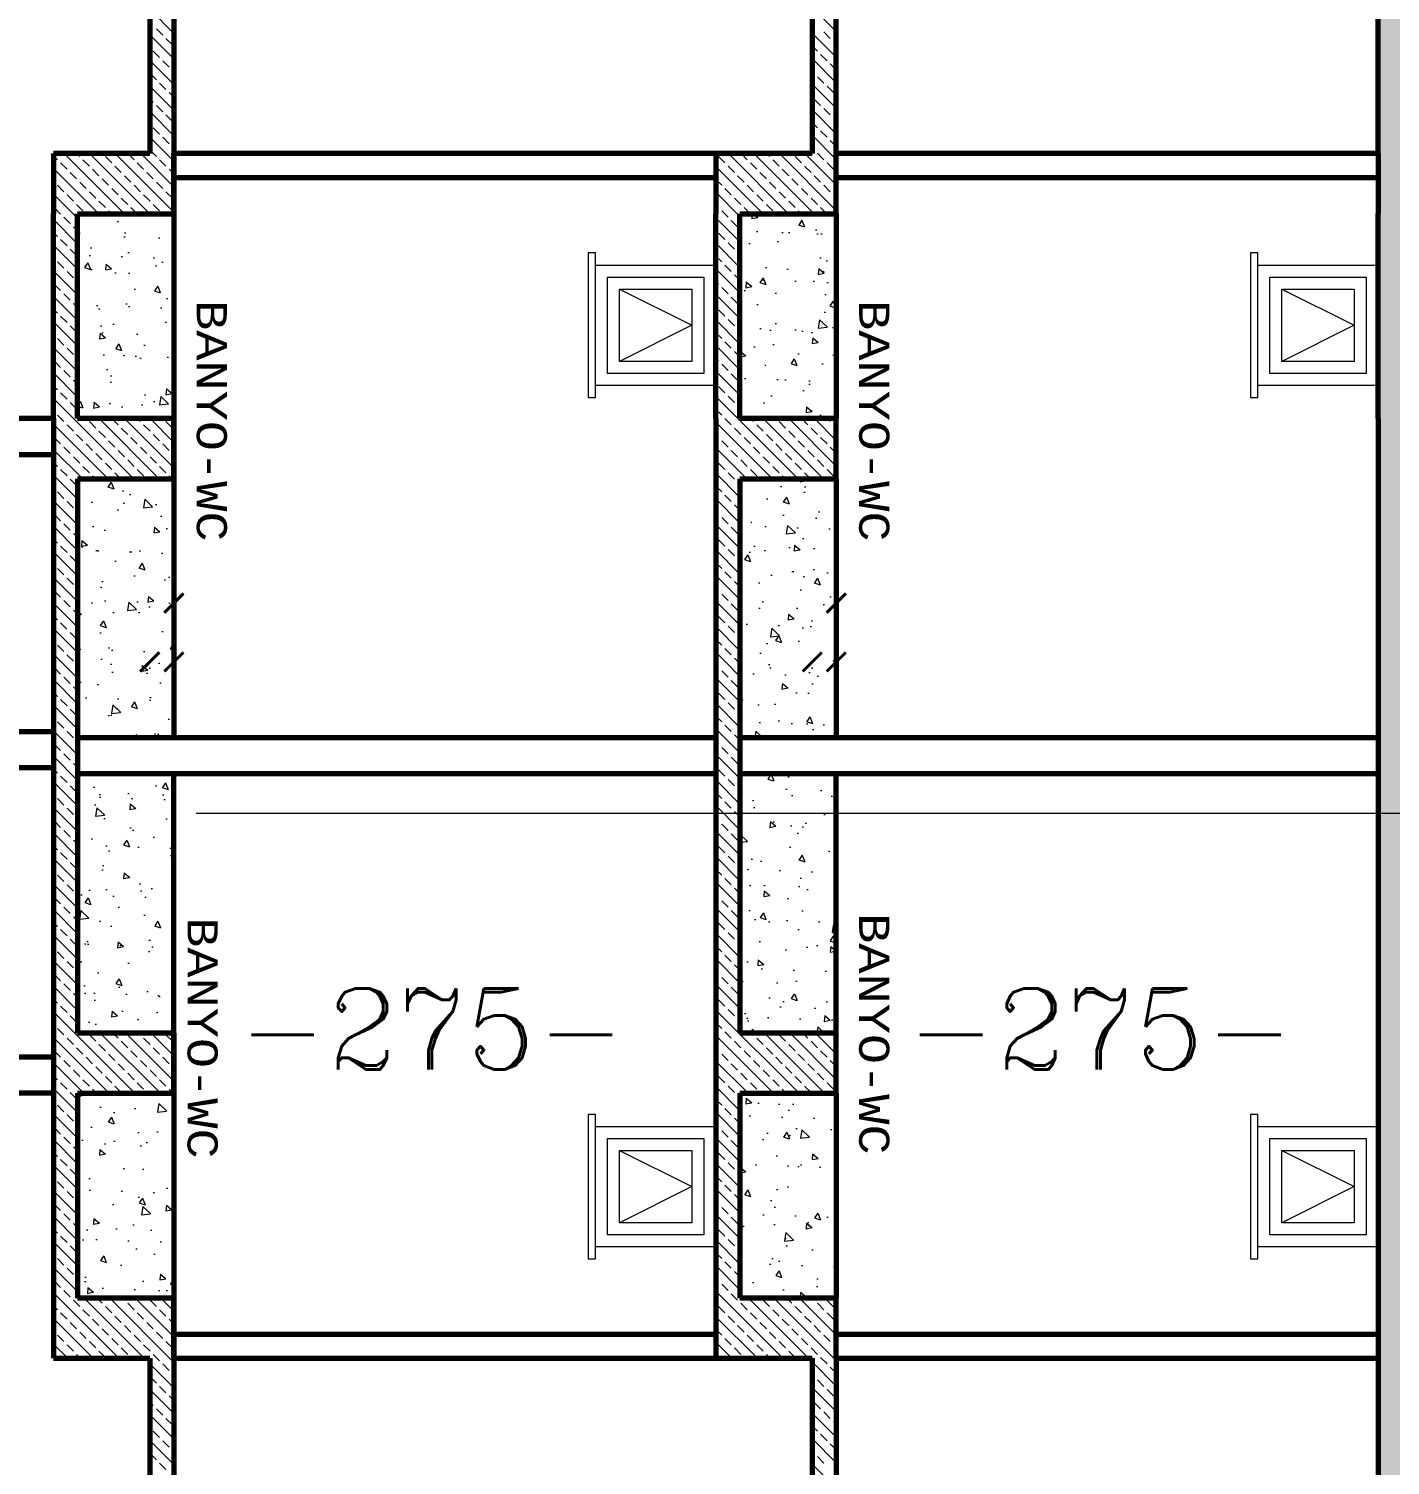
# Model space of a CAD drawing. Header units: millimetres. Extents: x 35860 to 71103, y -11298 to -8385.
# Drawn here: x 67158.2 to 67299.5, y -10493.8 to -10344.7 of the extents above; entities that cross this region are included whole.
import ezdxf
from ezdxf.enums import TextEntityAlignment as Align

# ---------------------------------------------------------------- set-up
doc = ezdxf.new("R2010")
doc.units = ezdxf.units.MM
doc.header["$MEASUREMENT"] = 0
doc.layers.get('0').update_dxf_attribs({"lineweight": 15})
for name, color, linetype, lineweight in [('02', 2, 'Continuous', 20), ('03_Yazı', 1, 'Continuous', 30), ('07', 3, 'Continuous', 70)]:
    doc.layers.add(name, color=color, linetype=linetype, lineweight=lineweight)
doc.styles.add('C', font='')
doc.styles.add('ROMANC', font='romanc', dxfattribs={"height": 0.11})
doc.styles.get('C').set_extended_font_data('Courier New Tur')
pattern_1 = [(320, (69874.113, 3157.3224), (-0.6275213, -7.1726018), [0.75, -8.25]), (265, (69874.113, 3157.3224), (7.5219213, 1.3875133), [0.6, -6.6]), (10.4514, (69874.061, 3156.725), (6.8943954, -5.7850938), [0.637402, -7.011421]), (316.1842, (69876.113, 3157.322), (-1.65519, -10.6724105), [1.125, -12.375]), (6.6356, (69875.975, 3156.433), (9.741179, -9.346627), [0.956103, -10.51713]), (261.1842, (69876.113, 3157.322), (9.741186, -9.3466195), [0.9, -9.9]), (291, (69875.613, 3156.3224), (-4.026189, -5.9690705), [0.75, -8.25]), (236, (69875.613, 3156.3224), (7.2515005, -2.4331533), [0.6, -6.6]), (341.4514, (69875.2776, 3155.825), (3.225305, -8.4022263), [0.637402, -7.011421]), (307.5, (69874.113, 3157.3224), (3.32893854, -0.12159855), [0, -6.52, 0, -6.7, 0, -6.625]), (277.5, (69874.113, 3157.3224), (3.9441171, -2.6306954), [0, -3.82, 0, -6.37, 0, -2.525]), (237.5, (69874.113, 3159.5524), (-0.2255487, -5.33822436), [0, -2.5, 0, -7.8, 0, -10.35]), (227.5, (69874.113, 3160.5524), (1.0010498, -5.8318617), [0, -3.25, 0, -5.18, 0, -7.35])]
pattern_2 = [(315, (69874.1131, 3134.2987), (1.32582521, 1.32582521), []), (315, (69874.1131, 3132.9729), (1.32582521, 1.32582521), [0.9375, -0.46875])]

msp = doc.modelspace()

# ---------------------------------------------------------------- hatches: boundary and pattern name
h = msp.add_hatch()
h.set_pattern_fill('ANSI33', color=256, scale=7.5, angle=-90, style=0)
h.set_pattern_definition(pattern_2)
h.paths.add_polyline_path([(67514.48, -10482.66), (67514.48, -10619.8), (67504.48, -10619.8), (67504.48, -10626.05), (67516.98, -10626.05), (67526.98, -10626.05), (67526.98, -10638.55), (67529.48, -10638.55), (67529.48, -10626.05), (67529.48, -10621.05), (67516.98, -10621.05), (67516.98, -10482.66), (67516.98, -10476.41), (67516.98, -10455.16), (67516.98, -10448.91), (67516.98, -10410.4), (67514.48, -10410.4), (67514.48, -10448.91), (67504.48, -10448.91), (67504.48, -10455.16), (67514.48, -10455.16), (67514.48, -10476.41), (67504.48, -10476.41), (67504.48, -10482.66)])
h.paths.add_polyline_path([(67515.73, -10410.4), (67516.89, -10406.56), (67516.98, -10406.56), (67516.98, -10404.3), (67514.48, -10404.3), (67514.48, -10410.4)])
h.paths.add_polyline_path([(67438.23, -10410.4), (67438.23, -10404.3), (67435.73, -10404.3), (67435.73, -10410.4)])
h.paths.add_polyline_path([(67369.48, -10410.4), (67369.48, -10404.3), (67366.98, -10404.3), (67366.98, -10410.4)])
h.paths.add_polyline_path([(67300.73, -10410.4), (67300.73, -10404.3), (67298.23, -10404.3), (67298.23, -10410.4)])
h.paths.add_polyline_path([(67308.23, -10510.16), (67308.23, -10582.31), (67298.23, -10582.31), (67298.23, -10588.56), (67298.23, -10619.8), (67298.23, -10626.05), (67310.73, -10626.05), (67310.73, -10619.8), (67300.73, -10619.8), (67300.73, -10588.56), (67310.73, -10588.56), (67310.73, -10507.66), (67300.73, -10507.66), (67300.73, -10482.66), (67310.73, -10482.66), (67310.73, -10476.41), (67300.73, -10476.41), (67300.73, -10455.16), (67310.73, -10455.16), (67310.73, -10448.91), (67300.73, -10448.91), (67300.73, -10410.4), (67298.23, -10410.4), (67298.23, -10476.41), (67298.23, -10482.66), (67298.23, -10510.16)])
h.paths.add_polyline_path([(67300.73, -10404.3), (67300.73, -10391.41), (67310.73, -10391.41), (67310.73, -10385.16), (67300.73, -10385.16), (67300.73, -10363.91), (67310.73, -10363.91), (67310.73, -10357.66), (67300.73, -10357.66), (67300.73, -10332.66), (67310.73, -10332.66), (67310.73, -10270.16), (67310.73, -10263.91), (67300.73, -10263.91), (67300.73, -10232.76), (67308.23, -10232.76), (67310.73, -10232.76), (67310.73, -10226.51), (67298.23, -10226.51), (67298.23, -10232.76), (67298.23, -10263.91), (67298.23, -10270.16), (67308.23, -10270.16), (67308.23, -10330.16), (67298.23, -10330.16), (67298.23, -10357.66), (67298.23, -10363.91), (67298.23, -10385.16), (67298.23, -10391.41), (67298.23, -10404.3)])
h.paths.add_polyline_path([(67379.48, -10391.41), (67379.48, -10385.16), (67369.48, -10385.16), (67369.48, -10363.91), (67379.48, -10363.91), (67379.48, -10357.66), (67369.48, -10357.66), (67369.48, -10332.66), (67379.48, -10332.66), (67379.48, -10270.16), (67379.48, -10226.51), (67366.98, -10226.51), (67366.98, -10232.76), (67376.98, -10232.76), (67376.98, -10330.16), (67366.98, -10330.16), (67366.98, -10357.66), (67366.98, -10363.91), (67366.98, -10385.16), (67366.98, -10391.41), (67366.98, -10404.3), (67369.48, -10404.3), (67369.48, -10391.41)])
h.paths.add_polyline_path([(67379.48, -10455.16), (67379.48, -10448.91), (67369.48, -10448.91), (67369.48, -10410.4), (67366.98, -10410.4), (67366.98, -10476.41), (67366.98, -10482.66), (67366.98, -10510.16), (67376.98, -10510.16), (67376.98, -10619.8), (67366.98, -10619.8), (67366.98, -10626.05), (67379.48, -10626.05), (67379.48, -10507.66), (67369.48, -10507.66), (67369.48, -10482.66), (67379.48, -10482.66), (67379.48, -10476.41), (67369.48, -10476.41), (67369.48, -10455.16)])
h.paths.add_polyline_path([(67448.23, -10455.16), (67448.23, -10448.91), (67438.23, -10448.91), (67438.23, -10410.4), (67435.73, -10410.4), (67435.73, -10476.41), (67435.73, -10482.66), (67435.73, -10510.16), (67445.73, -10510.16), (67445.73, -10619.8), (67435.73, -10619.8), (67435.73, -10626.05), (67448.23, -10626.05), (67448.23, -10507.66), (67438.23, -10507.66), (67438.23, -10482.66), (67448.23, -10482.66), (67448.23, -10476.41), (67438.23, -10476.41), (67438.23, -10455.16)])
h.paths.add_polyline_path([(67448.23, -10391.41), (67448.23, -10385.16), (67438.23, -10385.16), (67438.23, -10363.91), (67448.23, -10363.91), (67448.23, -10357.66), (67438.23, -10357.66), (67438.23, -10332.66), (67448.23, -10332.66), (67448.23, -10270.16), (67448.23, -10226.51), (67435.73, -10226.51), (67435.73, -10232.76), (67445.73, -10232.76), (67445.73, -10330.16), (67435.73, -10330.16), (67435.73, -10357.66), (67435.73, -10363.91), (67435.73, -10385.16), (67435.73, -10391.41), (67435.73, -10404.3), (67438.23, -10404.3), (67438.23, -10391.41)])
h = msp.add_hatch()
h.set_pattern_fill('AR-CONC', color=256, angle=-90, style=0)
h.set_pattern_definition(pattern_1)
h.paths.add_polyline_path([(67163.23, -10385.16), (67173.23, -10385.16), (67173.23, -10363.91), (67163.23, -10363.91)])
h.paths.add_polyline_path([(67163.23, -10418.28), (67173.23, -10418.28), (67173.23, -10391.41), (67163.23, -10391.41)])
h.paths.add_polyline_path([(67163.23, -10448.91), (67173.23, -10448.91), (67173.23, -10422.03), (67163.23, -10422.03)])
h.paths.add_polyline_path([(67163.23, -10476.41), (67173.23, -10476.41), (67173.23, -10455.16), (67163.23, -10455.16)])
h = msp.add_hatch()
h.set_pattern_fill('AR-CONC', color=256, angle=-90, style=0)
h.set_pattern_definition(pattern_1)
h.paths.add_polyline_path([(67241.98, -10422.03), (67231.98, -10422.03), (67231.98, -10448.91), (67241.98, -10448.91)])
h.paths.add_polyline_path([(67231.98, -10455.16), (67231.98, -10476.41), (67241.98, -10476.41), (67241.98, -10455.16)])
h.paths.add_polyline_path([(67241.98, -10391.41), (67231.98, -10391.41), (67231.98, -10418.28), (67241.98, -10418.28)])
h.paths.add_polyline_path([(67241.98, -10363.91), (67231.98, -10363.91), (67231.98, -10385.16), (67241.98, -10385.16)])
h = msp.add_hatch()
h.set_pattern_fill('ANSI33', color=256, scale=7.5, angle=-90, style=0)
h.set_pattern_definition(pattern_2)
h.paths.add_polyline_path([(67163.23, -10410.4), (67163.23, -10404.3), (67160.73, -10404.3), (67160.73, -10410.4)])
h.paths.add_polyline_path([(67231.98, -10410.4), (67231.98, -10404.3), (67229.48, -10404.3), (67229.48, -10410.4)])

# ---------------------------------------------------------------- linework, layer by layer
for p, q in [((67170.73, -10342.69), (67173.23, -10345.19)), ((67239.48, -10342.5), (67241.98, -10345)), ((67170.73, -10345.34), (67173.23, -10347.84)), ((67171.42, -10344.7), (67172.08, -10345.37)), ((67172.41, -10345.7), (67173.08, -10346.36)), ((67239.48, -10345.15), (67241.98, -10347.65)), ((67240.69, -10345.03), (67241.36, -10345.7)), ((67170.73, -10346.67), (67170.76, -10346.69)), ((67171.09, -10347.02), (67171.75, -10347.69)), ((67239.48, -10346.48), (67240.03, -10347.02)), ((67240.36, -10347.36), (67241.02, -10348.02)), ((67241.69, -10346.03), (67241.98, -10346.32)), ((67170.73, -10347.99), (67173.23, -10350.49)), ((67172.08, -10348.02), (67172.74, -10348.68)), ((67239.48, -10347.8), (67241.98, -10350.3)), ((67241.36, -10348.35), (67241.98, -10348.98)), ((67170.76, -10349.34), (67171.42, -10350.01)), ((67171.75, -10350.34), (67172.41, -10351)), ((67173.08, -10349.01), (67173.23, -10349.17)), ((67239.48, -10349.13), (67239.7, -10349.34)), ((67240.03, -10349.68), (67240.69, -10350.34)), ((67170.73, -10350.65), (67173.23, -10353.15)), ((67172.74, -10351.33), (67173.23, -10351.82)), ((67239.48, -10350.45), (67241.98, -10352.95)), ((67241.02, -10350.67), (67241.69, -10351.33)), ((67170.73, -10351.97), (67171.09, -10352.33)), ((67170.73, -10353.3), (67173.23, -10355.8)), ((67171.42, -10352.66), (67172.08, -10353.32)), ((67239.48, -10353.1), (67241.98, -10355.6)), ((67239.7, -10352), (67240.36, -10352.66)), ((67240.69, -10352.99), (67241.36, -10353.65)), ((67170.73, -10354.62), (67170.76, -10354.65)), ((67172.41, -10353.65), (67173.08, -10354.32)), ((67239.48, -10354.43), (67240.03, -10354.98)), ((67241.69, -10353.98), (67241.98, -10354.28)), ((67170.73, -10355.95), (67173.23, -10358.45)), ((67171.09, -10354.98), (67171.75, -10355.64)), ((67172.08, -10355.97), (67172.74, -10356.64)), ((67239.48, -10355.76), (67241.98, -10358.26)), ((67240.36, -10355.31), (67241.02, -10355.97)), ((67241.36, -10356.3), (67241.98, -10356.93)), ((67161.84, -10357.66), (67168.09, -10363.91)), ((67163.16, -10357.66), (67163.46, -10357.96)), ((67164.49, -10357.66), (67170.74, -10363.91)), ((67167.14, -10357.66), (67173.23, -10363.75)), ((67168.46, -10357.66), (67169.1, -10358.29)), ((67169.79, -10357.66), (67173.23, -10361.1)), ((67170.76, -10357.3), (67171.42, -10357.96)), ((67173.08, -10356.97), (67173.23, -10357.12)), ((67230.78, -10357.66), (67237.03, -10363.91)), ((67232.1, -10357.66), (67232.74, -10358.29)), ((67233.43, -10357.66), (67239.68, -10363.91)), ((67234.76, -10357.66), (67235.06, -10357.96)), ((67236.08, -10357.66), (67241.98, -10363.56)), ((67238.73, -10357.66), (67241.98, -10360.91)), ((67239.48, -10357.08), (67239.7, -10357.3)), ((67240.03, -10357.63), (67240.69, -10358.29)), ((67160.73, -10357.88), (67161.14, -10358.29)), ((67160.73, -10359.21), (67165.43, -10363.91)), ((67161.47, -10358.62), (67162.14, -10359.29)), ((67163.79, -10358.29), (67164.46, -10358.96)), ((67164.79, -10359.29), (67165.45, -10359.95)), ((67166.12, -10357.96), (67166.78, -10358.62)), ((67167.11, -10358.96), (67167.77, -10359.62)), ((67169.43, -10358.62), (67170.09, -10359.29)), ((67171.75, -10358.29), (67172.41, -10358.96)), ((67172.74, -10359.29), (67173.23, -10359.77)), ((67229.48, -10359.01), (67234.38, -10363.91)), ((67229.75, -10357.96), (67230.42, -10358.62)), ((67230.75, -10358.96), (67231.41, -10359.62)), ((67233.07, -10358.62), (67233.73, -10359.29)), ((67235.39, -10358.29), (67236.05, -10358.96)), ((67236.38, -10359.29), (67237.05, -10359.95)), ((67237.71, -10357.96), (67238.37, -10358.62)), ((67238.7, -10358.96), (67239.37, -10359.62)), ((67241.02, -10358.62), (67241.69, -10359.29)), ((67160.73, -10360.53), (67160.81, -10360.61)), ((67162.47, -10359.62), (67163.13, -10360.28)), ((67163.46, -10360.61), (67164.13, -10361.28)), ((67165.78, -10360.28), (67166.45, -10360.94)), ((67168.1, -10359.95), (67168.77, -10360.61)), ((67170.42, -10359.62), (67171.09, -10360.28)), ((67171.42, -10360.61), (67172.08, -10361.28)), ((67229.48, -10360.34), (67230.09, -10360.94)), ((67231.74, -10359.95), (67232.41, -10360.61)), ((67234.06, -10359.62), (67234.73, -10360.28)), ((67235.06, -10360.61), (67235.72, -10361.28)), ((67237.38, -10360.28), (67238.04, -10360.94)), ((67239.7, -10359.95), (67240.36, -10360.61)), ((67160.73, -10361.86), (67163.23, -10364.36)), ((67161.14, -10360.94), (67161.81, -10361.61)), ((67162.14, -10361.94), (67162.8, -10362.6)), ((67164.46, -10361.61), (67165.12, -10362.27)), ((67166.78, -10361.28), (67167.44, -10361.94)), ((67167.77, -10362.27), (67168.44, -10362.93)), ((67169.1, -10360.94), (67169.76, -10361.61)), ((67170.09, -10361.94), (67170.76, -10362.6)), ((67172.41, -10361.61), (67173.08, -10362.27)), ((67229.48, -10361.67), (67231.98, -10364.17)), ((67230.42, -10361.28), (67231.08, -10361.94)), ((67231.41, -10362.27), (67232.07, -10362.93)), ((67232.74, -10360.94), (67233.4, -10361.61)), ((67233.73, -10361.94), (67234.4, -10362.6)), ((67236.05, -10361.61), (67236.72, -10362.27)), ((67238.37, -10361.28), (67239.04, -10361.94)), ((67239.37, -10362.27), (67240.03, -10362.93)), ((67240.69, -10360.94), (67241.36, -10361.61)), ((67241.69, -10361.94), (67241.98, -10362.23)), ((67160.81, -10363.26), (67161.47, -10363.93)), ((67163.13, -10362.93), (67163.79, -10363.6)), ((67165.45, -10362.6), (67166.12, -10363.26)), ((67166.45, -10363.6), (67166.76, -10363.91)), ((67168.77, -10363.26), (67169.41, -10363.91)), ((67171.09, -10362.93), (67171.75, -10363.6)), ((67229.48, -10362.99), (67229.75, -10363.26)), ((67230.09, -10363.6), (67230.75, -10364.26)), ((67232.41, -10363.26), (67233.05, -10363.91)), ((67234.73, -10362.93), (67235.39, -10363.6)), ((67237.05, -10362.6), (67237.71, -10363.26)), ((67238.04, -10363.6), (67238.35, -10363.91)), ((67240.36, -10363.26), (67241.01, -10363.91)), ((67160.73, -10364.51), (67163.23, -10367.01)), ((67161.81, -10364.26), (67162.47, -10364.92)), ((67162.8, -10365.25), (67163.23, -10365.68)), ((67229.48, -10364.32), (67231.98, -10366.82)), ((67231.08, -10364.59), (67231.74, -10365.25)), ((67160.73, -10365.84), (67161.14, -10366.25)), ((67161.47, -10366.58), (67162.14, -10367.24)), ((67229.75, -10365.92), (67230.42, -10366.58)), ((67160.73, -10367.16), (67163.23, -10369.66)), ((67162.47, -10367.57), (67163.13, -10368.24)), ((67229.48, -10366.97), (67231.98, -10369.47)), ((67230.75, -10366.91), (67231.41, -10367.57)), ((67231.74, -10367.91), (67231.98, -10368.14)), ((67160.73, -10368.49), (67160.81, -10368.57)), ((67161.14, -10368.9), (67161.81, -10369.56)), ((67229.48, -10368.29), (67230.09, -10368.9)), ((67229.48, -10369.62), (67231.98, -10372.12)), ((67230.42, -10369.23), (67231.08, -10369.89)), ((67160.73, -10369.81), (67163.23, -10372.31)), ((67160.81, -10371.22), (67161.47, -10371.88)), ((67162.14, -10369.89), (67162.8, -10370.56)), ((67163.13, -10370.89), (67163.23, -10370.99)), ((67229.48, -10370.95), (67229.75, -10371.22)), ((67231.41, -10370.23), (67231.98, -10370.79)), ((67160.73, -10372.47), (67163.23, -10374.97)), ((67161.81, -10372.21), (67162.47, -10372.88)), ((67229.48, -10372.27), (67231.98, -10374.77)), ((67230.09, -10371.55), (67230.75, -10372.21)), ((67231.08, -10372.55), (67231.74, -10373.21)), ((67160.73, -10373.79), (67161.14, -10374.2)), ((67162.8, -10373.21), (67163.23, -10373.64)), ((67229.75, -10373.87), (67230.42, -10374.53)), ((67160.73, -10375.12), (67163.23, -10377.62)), ((67161.47, -10374.53), (67162.14, -10375.2)), ((67162.47, -10375.53), (67163.13, -10376.19)), ((67229.48, -10374.92), (67231.98, -10377.42)), ((67230.75, -10374.87), (67231.41, -10375.53)), ((67160.73, -10376.44), (67160.81, -10376.52)), ((67161.14, -10376.85), (67161.81, -10377.52)), ((67229.48, -10376.25), (67230.09, -10376.85)), ((67230.42, -10377.19), (67231.08, -10377.85)), ((67231.74, -10375.86), (67231.98, -10376.1)), ((67160.73, -10377.77), (67163.23, -10380.27)), ((67162.14, -10377.85), (67162.8, -10378.51)), ((67229.48, -10377.58), (67231.98, -10380.08)), ((67231.41, -10378.18), (67231.98, -10378.75)), ((67160.81, -10379.17), (67161.47, -10379.84)), ((67161.81, -10380.17), (67162.47, -10380.83)), ((67163.13, -10378.84), (67163.23, -10378.94)), ((67229.48, -10378.9), (67229.75, -10379.17)), ((67230.09, -10379.51), (67230.75, -10380.17)), ((67160.73, -10380.42), (67163.23, -10382.92)), ((67162.8, -10381.16), (67163.23, -10381.59)), ((67229.48, -10380.23), (67231.98, -10382.73)), ((67231.08, -10380.5), (67231.74, -10381.16)), ((67160.73, -10381.75), (67161.14, -10382.16)), ((67160.73, -10383.07), (67169.07, -10391.41)), ((67161.47, -10382.49), (67162.14, -10383.15)), ((67229.48, -10382.88), (67238.01, -10391.41)), ((67229.75, -10381.83), (67230.42, -10382.49)), ((67230.75, -10382.82), (67231.41, -10383.48)), ((67160.73, -10384.4), (67160.81, -10384.48)), ((67162.47, -10383.48), (67163.13, -10384.15)), ((67229.48, -10384.2), (67230.09, -10384.81)), ((67231.74, -10383.82), (67231.98, -10384.05)), ((67160.73, -10385.72), (67166.42, -10391.41)), ((67161.14, -10384.81), (67161.81, -10385.47)), ((67162.14, -10385.8), (67162.8, -10386.47)), ((67164.46, -10385.47), (67165.12, -10386.14)), ((67165.47, -10385.16), (67171.72, -10391.41)), ((67166.8, -10385.16), (67167.44, -10385.8)), ((67167.77, -10386.14), (67168.44, -10386.8)), ((67168.12, -10385.16), (67173.23, -10390.27)), ((67169.45, -10385.16), (67169.76, -10385.47)), ((67170.09, -10385.8), (67170.76, -10386.47)), ((67170.77, -10385.16), (67173.23, -10387.62)), ((67172.41, -10385.47), (67173.08, -10386.14)), ((67229.48, -10385.53), (67235.36, -10391.41)), ((67230.42, -10385.14), (67231.08, -10385.8)), ((67231.41, -10386.14), (67232.07, -10386.8)), ((67233.09, -10385.16), (67233.4, -10385.47)), ((67233.73, -10385.8), (67234.4, -10386.47)), ((67234.41, -10385.16), (67240.66, -10391.41)), ((67236.05, -10385.47), (67236.72, -10386.14)), ((67237.07, -10385.16), (67241.98, -10390.08)), ((67238.39, -10385.16), (67239.04, -10385.8)), ((67239.37, -10386.14), (67240.03, -10386.8)), ((67239.72, -10385.16), (67241.98, -10387.42)), ((67241.04, -10385.16), (67241.36, -10385.47)), ((67241.69, -10385.8), (67241.98, -10386.1)), ((67160.81, -10387.13), (67161.47, -10387.79)), ((67163.13, -10386.8), (67163.79, -10387.46)), ((67165.45, -10386.47), (67166.12, -10387.13)), ((67166.45, -10387.46), (67167.11, -10388.12)), ((67168.77, -10387.13), (67169.43, -10387.79)), ((67171.09, -10386.8), (67171.75, -10387.46)), ((67229.48, -10386.86), (67229.75, -10387.13)), ((67230.09, -10387.46), (67230.75, -10388.12)), ((67232.41, -10387.13), (67233.07, -10387.79)), ((67234.73, -10386.8), (67235.39, -10387.46)), ((67237.05, -10386.47), (67237.71, -10387.13)), ((67238.04, -10387.46), (67238.7, -10388.12)), ((67240.36, -10387.13), (67241.02, -10387.79)), ((67160.73, -10388.38), (67163.77, -10391.41)), ((67161.81, -10388.12), (67162.47, -10388.79)), ((67162.8, -10389.12), (67163.46, -10389.78)), ((67164.13, -10387.79), (67164.79, -10388.46)), ((67165.12, -10388.79), (67165.78, -10389.45)), ((67167.44, -10388.46), (67168.1, -10389.12)), ((67169.76, -10388.12), (67170.42, -10388.79)), ((67170.76, -10389.12), (67171.42, -10389.78)), ((67172.08, -10387.79), (67172.74, -10388.46)), ((67173.08, -10388.79), (67173.23, -10388.94)), ((67229.48, -10388.18), (67232.71, -10391.41)), ((67231.08, -10388.46), (67231.74, -10389.12)), ((67233.4, -10388.12), (67234.06, -10388.79)), ((67234.4, -10389.12), (67235.06, -10389.78)), ((67235.72, -10387.79), (67236.38, -10388.46)), ((67236.72, -10388.79), (67237.38, -10389.45)), ((67239.04, -10388.46), (67239.7, -10389.12)), ((67241.36, -10388.12), (67241.98, -10388.75)), ((67160.73, -10389.7), (67161.14, -10390.11)), ((67161.47, -10390.44), (67162.14, -10391.11)), ((67163.79, -10390.11), (67164.46, -10390.78)), ((67166.12, -10389.78), (67166.78, -10390.44)), ((67168.44, -10389.45), (67169.1, -10390.11)), ((67169.43, -10390.44), (67170.09, -10391.11)), ((67171.75, -10390.11), (67172.41, -10390.78)), ((67229.75, -10389.78), (67230.42, -10390.44)), ((67232.07, -10389.45), (67232.74, -10390.11)), ((67233.07, -10390.44), (67233.73, -10391.11)), ((67235.39, -10390.11), (67236.05, -10390.78)), ((67237.71, -10389.78), (67238.37, -10390.44)), ((67240.03, -10389.45), (67240.69, -10390.11)), ((67241.02, -10390.44), (67241.69, -10391.11)), ((67160.73, -10391.03), (67163.23, -10393.53)), ((67162.47, -10391.44), (67163.13, -10392.1)), ((67164.79, -10391.11), (67165.09, -10391.41)), ((67167.11, -10390.78), (67167.74, -10391.41)), ((67172.74, -10391.11), (67173.05, -10391.41)), ((67229.48, -10390.83), (67231.98, -10393.33)), ((67230.75, -10390.78), (67231.41, -10391.44)), ((67231.74, -10391.77), (67231.98, -10392.01)), ((67236.38, -10391.11), (67236.69, -10391.41)), ((67238.7, -10390.78), (67239.34, -10391.41)), ((67160.73, -10392.35), (67160.81, -10392.43)), ((67161.14, -10392.76), (67161.81, -10393.43)), ((67229.48, -10392.16), (67230.09, -10392.76)), ((67229.48, -10393.49), (67231.98, -10395.99)), ((67230.42, -10393.1), (67231.08, -10393.76)), ((67160.73, -10393.68), (67163.23, -10396.18)), ((67160.81, -10395.08), (67161.47, -10395.75)), ((67162.14, -10393.76), (67162.8, -10394.42)), ((67163.13, -10394.75), (67163.23, -10394.85)), ((67229.48, -10394.81), (67229.75, -10395.08)), ((67231.41, -10394.09), (67231.98, -10394.66)), ((67160.73, -10396.33), (67163.23, -10398.83)), ((67161.81, -10396.08), (67162.47, -10396.74)), ((67229.48, -10396.14), (67231.98, -10398.64)), ((67230.09, -10395.42), (67230.75, -10396.08)), ((67231.08, -10396.41), (67231.74, -10397.07)), ((67160.73, -10397.66), (67161.14, -10398.07)), ((67162.8, -10397.07), (67163.23, -10397.5)), ((67229.75, -10397.74), (67230.42, -10398.4)), ((67160.73, -10398.98), (67163.23, -10401.48)), ((67161.47, -10398.4), (67162.14, -10399.06)), ((67162.47, -10399.39), (67163.13, -10400.06)), ((67229.48, -10398.79), (67231.98, -10401.29)), ((67230.75, -10398.73), (67231.41, -10399.39)), ((67160.73, -10400.31), (67160.81, -10400.39)), ((67161.14, -10400.72), (67161.81, -10401.38)), ((67229.48, -10400.11), (67230.09, -10400.72)), ((67230.42, -10401.05), (67231.08, -10401.71)), ((67231.74, -10399.73), (67231.98, -10399.96)), ((67160.73, -10401.63), (67163.23, -10404.13)), ((67162.14, -10401.71), (67162.8, -10402.38)), ((67229.48, -10401.44), (67231.98, -10403.94)), ((67231.41, -10402.05), (67231.98, -10402.61)), ((67160.81, -10403.04), (67161.47, -10403.7)), ((67161.81, -10404.03), (67162.08, -10404.3)), ((67163.13, -10402.71), (67163.23, -10402.81)), ((67229.48, -10402.77), (67229.75, -10403.04)), ((67230.09, -10403.37), (67230.75, -10404.03)), ((67160.73, -10404.29), (67160.75, -10404.3)), ((67229.48, -10404.09), (67229.69, -10404.3)), ((67160.81, -10410.99), (67161.47, -10411.66)), ((67161.55, -10410.4), (67163.23, -10412.09)), ((67163.13, -10410.66), (67163.23, -10410.76)), ((67229.48, -10410.72), (67229.75, -10410.99)), ((67230.09, -10411.33), (67230.75, -10411.99)), ((67230.49, -10410.4), (67231.98, -10411.9)), ((67231.82, -10410.4), (67231.98, -10410.57)), ((67160.73, -10412.24), (67163.23, -10414.74)), ((67161.81, -10411.99), (67162.47, -10412.65)), ((67162.8, -10412.98), (67163.23, -10413.41)), ((67229.48, -10412.05), (67231.98, -10414.55)), ((67231.08, -10412.32), (67231.74, -10412.98)), ((67160.73, -10413.57), (67161.14, -10413.98)), ((67161.47, -10414.31), (67162.14, -10414.97)), ((67229.75, -10413.65), (67230.42, -10414.31)), ((67160.73, -10414.89), (67163.23, -10417.39)), ((67162.47, -10415.3), (67163.13, -10415.97)), ((67229.48, -10414.7), (67231.98, -10417.2)), ((67230.75, -10414.64), (67231.41, -10415.3)), ((67231.74, -10415.63), (67231.98, -10415.87)), ((67160.73, -10416.22), (67160.81, -10416.3)), ((67161.14, -10416.63), (67161.81, -10417.29)), ((67229.48, -10416.02), (67230.09, -10416.63)), ((67229.48, -10417.35), (67231.98, -10419.85)), ((67230.42, -10416.96), (67231.08, -10417.62)), ((67160.73, -10417.54), (67163.23, -10420.04)), ((67160.81, -10418.95), (67161.47, -10419.61)), ((67162.14, -10417.62), (67162.8, -10418.29)), ((67163.13, -10418.62), (67163.23, -10418.72)), ((67229.48, -10418.68), (67229.75, -10418.95)), ((67231.41, -10417.96), (67231.98, -10418.52)), ((67160.73, -10420.19), (67163.23, -10422.69)), ((67161.81, -10419.94), (67162.47, -10420.61)), ((67229.48, -10420), (67231.98, -10422.5)), ((67230.09, -10419.28), (67230.75, -10419.94)), ((67231.08, -10420.28), (67231.74, -10420.94)), ((67160.73, -10421.52), (67161.14, -10421.93)), ((67162.8, -10420.94), (67163.23, -10421.37)), ((67229.75, -10421.6), (67230.42, -10422.26)), ((67160.73, -10422.85), (67163.23, -10425.35)), ((67161.47, -10422.26), (67162.14, -10422.93)), ((67162.47, -10423.26), (67163.13, -10423.92)), ((67229.48, -10422.65), (67231.98, -10425.15)), ((67230.75, -10422.6), (67231.41, -10423.26)), ((67160.73, -10424.17), (67160.81, -10424.25)), ((67161.14, -10424.58), (67161.81, -10425.25)), ((67229.48, -10423.98), (67230.09, -10424.58)), ((67230.42, -10424.92), (67231.08, -10425.58)), ((67231.74, -10423.59), (67231.98, -10423.83)), ((67160.73, -10425.5), (67163.23, -10428)), ((67162.14, -10425.58), (67162.8, -10426.24)), ((67498.74, -10426.14), (67175.53, -10426.14)), ((67229.48, -10425.31), (67231.98, -10427.81)), ((67231.41, -10425.91), (67231.98, -10426.48)), ((67160.81, -10426.9), (67161.47, -10427.57)), ((67161.81, -10427.9), (67162.47, -10428.56)), ((67163.13, -10426.57), (67163.23, -10426.67)), ((67229.48, -10426.63), (67229.75, -10426.9)), ((67230.09, -10427.24), (67230.75, -10427.9)), ((67160.73, -10428.15), (67163.23, -10430.65)), ((67162.8, -10428.89), (67163.23, -10429.32)), ((67229.48, -10427.96), (67231.98, -10430.46)), ((67231.08, -10428.23), (67231.74, -10428.89)), ((67160.73, -10429.48), (67161.14, -10429.89)), ((67160.73, -10430.8), (67163.23, -10433.3)), ((67161.47, -10430.22), (67162.14, -10430.88)), ((67229.48, -10430.61), (67231.98, -10433.11)), ((67229.75, -10429.56), (67230.42, -10430.22)), ((67230.75, -10430.55), (67231.41, -10431.21)), ((67160.73, -10432.13), (67160.81, -10432.21)), ((67162.47, -10431.21), (67163.13, -10431.88)), ((67229.48, -10431.93), (67230.09, -10432.54)), ((67231.74, -10431.54), (67231.98, -10431.78)), ((67160.73, -10433.45), (67163.23, -10435.95)), ((67161.14, -10432.54), (67161.81, -10433.2)), ((67162.14, -10433.53), (67162.8, -10434.2)), ((67229.48, -10433.26), (67231.98, -10435.76)), ((67230.42, -10432.87), (67231.08, -10433.53)), ((67231.41, -10433.87), (67231.98, -10434.43)), ((67160.81, -10434.86), (67161.47, -10435.52)), ((67163.13, -10434.53), (67163.23, -10434.63)), ((67229.48, -10434.59), (67229.75, -10434.86)), ((67230.09, -10435.19), (67230.75, -10435.85)), ((67160.73, -10436.1), (67163.23, -10438.6)), ((67161.81, -10435.85), (67162.47, -10436.52)), ((67162.8, -10436.85), (67163.23, -10437.28)), ((67229.48, -10435.91), (67231.98, -10438.41)), ((67231.08, -10436.19), (67231.74, -10436.85)), ((67160.73, -10437.43), (67161.14, -10437.84)), ((67161.47, -10438.17), (67162.14, -10438.84)), ((67229.75, -10437.51), (67230.42, -10438.17)), ((67160.73, -10438.76), (67163.23, -10441.26)), ((67162.47, -10439.17), (67163.13, -10439.83)), ((67229.48, -10438.56), (67231.98, -10441.06)), ((67230.75, -10438.51), (67231.41, -10439.17)), ((67231.74, -10439.5), (67231.98, -10439.74)), ((67160.73, -10440.08), (67160.81, -10440.16)), ((67161.14, -10440.49), (67161.81, -10441.16)), ((67229.48, -10439.89), (67230.09, -10440.49)), ((67229.48, -10441.22), (67231.98, -10443.72)), ((67230.42, -10440.83), (67231.08, -10441.49)), ((67160.73, -10441.41), (67163.23, -10443.91)), ((67160.81, -10442.81), (67161.47, -10443.48)), ((67162.14, -10441.49), (67162.8, -10442.15)), ((67163.13, -10442.48), (67163.23, -10442.58)), ((67229.48, -10442.54), (67229.75, -10442.81)), ((67231.41, -10441.82), (67231.98, -10442.39)), ((67160.73, -10444.06), (67163.23, -10446.56)), ((67161.81, -10443.81), (67162.47, -10444.47)), ((67229.48, -10443.87), (67231.98, -10446.37)), ((67230.09, -10443.15), (67230.75, -10443.81)), ((67231.08, -10444.14), (67231.74, -10444.8)), ((67160.73, -10445.39), (67161.14, -10445.8)), ((67162.8, -10444.8), (67163.23, -10445.23)), ((67229.75, -10445.47), (67230.42, -10446.13)), ((67160.73, -10446.71), (67169.18, -10455.16)), ((67161.47, -10446.13), (67162.14, -10446.79)), ((67162.47, -10447.12), (67163.13, -10447.79)), ((67229.48, -10446.52), (67238.12, -10455.16)), ((67230.75, -10446.46), (67231.41, -10447.12)), ((67160.73, -10448.04), (67160.81, -10448.12)), ((67161.14, -10448.45), (67161.81, -10449.11)), ((67229.48, -10447.84), (67230.09, -10448.45)), ((67230.42, -10448.78), (67231.08, -10449.44)), ((67231.74, -10447.45), (67231.98, -10447.69)), ((67160.73, -10449.36), (67166.53, -10455.16)), ((67162.14, -10449.44), (67162.8, -10450.11)), ((67164.46, -10449.11), (67165.12, -10449.77)), ((67165.45, -10450.11), (67166.12, -10450.77)), ((67165.58, -10448.91), (67171.83, -10455.16)), ((67166.91, -10448.91), (67167.44, -10449.44)), ((67167.77, -10449.77), (67168.44, -10450.44)), ((67168.23, -10448.91), (67173.23, -10453.91)), ((67169.56, -10448.91), (67169.76, -10449.11)), ((67170.09, -10449.44), (67170.76, -10450.11)), ((67170.88, -10448.91), (67173.23, -10451.26)), ((67172.41, -10449.11), (67173.08, -10449.77)), ((67229.48, -10449.17), (67235.47, -10455.16)), ((67231.41, -10449.77), (67232.07, -10450.44)), ((67233.2, -10448.91), (67233.4, -10449.11)), ((67233.73, -10449.44), (67234.4, -10450.11)), ((67234.52, -10448.91), (67240.77, -10455.16)), ((67236.05, -10449.11), (67236.72, -10449.77)), ((67237.05, -10450.11), (67237.71, -10450.77)), ((67237.18, -10448.91), (67241.98, -10453.72)), ((67238.5, -10448.91), (67239.04, -10449.44)), ((67239.37, -10449.77), (67240.03, -10450.44)), ((67239.83, -10448.91), (67241.98, -10451.06)), ((67241.15, -10448.91), (67241.36, -10449.11)), ((67241.69, -10449.44), (67241.98, -10449.74)), ((67160.81, -10450.77), (67161.47, -10451.43)), ((67161.81, -10451.76), (67162.47, -10452.43)), ((67163.13, -10450.44), (67163.79, -10451.1)), ((67164.13, -10451.43), (67164.79, -10452.1)), ((67166.45, -10451.1), (67167.11, -10451.76)), ((67168.77, -10450.77), (67169.43, -10451.43)), ((67169.76, -10451.76), (67170.42, -10452.43)), ((67171.09, -10450.44), (67171.75, -10451.1)), ((67172.08, -10451.43), (67172.74, -10452.1)), ((67229.48, -10450.5), (67229.75, -10450.77)), ((67230.09, -10451.1), (67230.75, -10451.76)), ((67232.41, -10450.77), (67233.07, -10451.43)), ((67233.4, -10451.76), (67234.06, -10452.43)), ((67234.73, -10450.44), (67235.39, -10451.1)), ((67235.72, -10451.43), (67236.38, -10452.1)), ((67238.04, -10451.1), (67238.7, -10451.76)), ((67240.36, -10450.77), (67241.02, -10451.43)), ((67241.36, -10451.76), (67241.98, -10452.39)), ((67160.73, -10452.01), (67163.88, -10455.16)), ((67162.8, -10452.76), (67163.46, -10453.42)), ((67165.12, -10452.43), (67165.78, -10453.09)), ((67167.44, -10452.1), (67168.1, -10452.76)), ((67168.44, -10453.09), (67169.1, -10453.75)), ((67170.76, -10452.76), (67171.42, -10453.42)), ((67173.08, -10452.43), (67173.23, -10452.58)), ((67229.48, -10451.82), (67232.82, -10455.16)), ((67231.08, -10452.1), (67231.74, -10452.76)), ((67232.07, -10453.09), (67232.74, -10453.75)), ((67234.4, -10452.76), (67235.06, -10453.42)), ((67236.72, -10452.43), (67237.38, -10453.09)), ((67239.04, -10452.1), (67239.7, -10452.76)), ((67240.03, -10453.09), (67240.69, -10453.75)), ((67160.73, -10453.34), (67161.14, -10453.75)), ((67160.73, -10454.67), (67163.23, -10457.17)), ((67161.47, -10454.08), (67162.14, -10454.75)), ((67163.79, -10453.75), (67164.46, -10454.42)), ((67166.12, -10453.42), (67166.78, -10454.08)), ((67167.11, -10454.42), (67167.77, -10455.08)), ((67169.43, -10454.08), (67170.09, -10454.75)), ((67171.75, -10453.75), (67172.41, -10454.42)), ((67229.48, -10454.47), (67231.98, -10456.97)), ((67229.75, -10453.42), (67230.42, -10454.08)), ((67230.75, -10454.42), (67231.41, -10455.08)), ((67233.07, -10454.08), (67233.73, -10454.75)), ((67235.39, -10453.75), (67236.05, -10454.42)), ((67237.71, -10453.42), (67238.37, -10454.08)), ((67238.7, -10454.42), (67239.37, -10455.08)), ((67241.02, -10454.08), (67241.69, -10454.75)), ((67160.73, -10455.99), (67160.81, -10456.07)), ((67162.47, -10455.08), (67163.13, -10455.74)), ((67164.79, -10454.75), (67165.2, -10455.16)), ((67170.42, -10455.08), (67170.51, -10455.16)), ((67172.74, -10454.75), (67173.16, -10455.16)), ((67229.48, -10455.8), (67230.09, -10456.4)), ((67231.74, -10455.41), (67231.98, -10455.65)), ((67234.06, -10455.08), (67234.15, -10455.16)), ((67236.38, -10454.75), (67236.8, -10455.16)), ((67160.73, -10457.32), (67163.23, -10459.82)), ((67161.14, -10456.4), (67161.81, -10457.07)), ((67162.14, -10457.4), (67162.8, -10458.06)), ((67229.48, -10457.13), (67231.98, -10459.63)), ((67230.42, -10456.74), (67231.08, -10457.4)), ((67160.81, -10458.72), (67161.47, -10459.39)), ((67163.13, -10458.39), (67163.23, -10458.49)), ((67229.48, -10458.45), (67229.75, -10458.72)), ((67230.09, -10459.06), (67230.75, -10459.72)), ((67231.41, -10457.73), (67231.98, -10458.3)), ((67160.73, -10459.97), (67163.23, -10462.47)), ((67161.81, -10459.72), (67162.47, -10460.38)), ((67229.48, -10459.78), (67231.98, -10462.28)), ((67231.08, -10460.05), (67231.74, -10460.71)), ((67160.73, -10461.3), (67161.14, -10461.71)), ((67161.47, -10462.04), (67162.14, -10462.7)), ((67162.8, -10460.71), (67163.23, -10461.14)), ((67229.75, -10461.38), (67230.42, -10462.04)), ((67160.73, -10462.62), (67163.23, -10465.12)), ((67162.47, -10463.03), (67163.13, -10463.7)), ((67229.48, -10462.43), (67231.98, -10464.93)), ((67230.75, -10462.37), (67231.41, -10463.03)), ((67231.74, -10463.36), (67231.98, -10463.6)), ((67160.73, -10463.95), (67160.81, -10464.03)), ((67161.14, -10464.36), (67161.81, -10465.02)), ((67229.48, -10463.75), (67230.09, -10464.36)), ((67229.48, -10465.08), (67231.98, -10467.58)), ((67230.42, -10464.69), (67231.08, -10465.35)), ((67160.73, -10465.27), (67163.23, -10467.77)), ((67162.14, -10465.35), (67162.8, -10466.02)), ((67163.13, -10466.35), (67163.23, -10466.45)), ((67229.48, -10466.41), (67229.75, -10466.68)), ((67231.41, -10465.68), (67231.98, -10466.25)), ((67160.73, -10467.92), (67163.23, -10470.42)), ((67160.81, -10466.68), (67161.47, -10467.34)), ((67161.81, -10467.67), (67162.47, -10468.34)), ((67229.48, -10467.73), (67231.98, -10470.23)), ((67230.09, -10467.01), (67230.75, -10467.67)), ((67231.08, -10468.01), (67231.74, -10468.67)), ((67160.73, -10469.25), (67161.14, -10469.66)), ((67162.8, -10468.67), (67163.23, -10469.1)), ((67229.75, -10469.33), (67230.42, -10469.99)), ((67160.73, -10470.58), (67163.23, -10473.08)), ((67161.47, -10469.99), (67162.14, -10470.66)), ((67162.47, -10470.99), (67163.13, -10471.65)), ((67229.48, -10470.38), (67231.98, -10472.88)), ((67230.75, -10470.33), (67231.41, -10470.99)), ((67160.73, -10471.9), (67160.81, -10471.98)), ((67161.14, -10472.31), (67161.81, -10472.98)), ((67229.48, -10471.71), (67230.09, -10472.31)), ((67231.74, -10471.32), (67231.98, -10471.56)), ((67160.73, -10473.23), (67163.23, -10475.73)), ((67162.14, -10473.31), (67162.8, -10473.97)), ((67229.48, -10473.04), (67231.98, -10475.54)), ((67230.42, -10472.65), (67231.08, -10473.31)), ((67231.41, -10473.64), (67231.98, -10474.21)), ((67160.81, -10474.63), (67161.47, -10475.3)), ((67163.13, -10474.3), (67163.23, -10474.4)), ((67229.48, -10474.36), (67229.75, -10474.63)), ((67230.09, -10474.97), (67230.75, -10475.63)), ((67160.73, -10475.88), (67167.51, -10482.66)), ((67161.81, -10475.63), (67162.47, -10476.29)), ((67162.8, -10476.62), (67163.46, -10477.29)), ((67163.91, -10476.41), (67170.16, -10482.66)), ((67165.24, -10476.41), (67165.78, -10476.95)), ((67166.57, -10476.41), (67173.23, -10483.08)), ((67167.89, -10476.41), (67168.1, -10476.62)), ((67168.44, -10476.95), (67169.1, -10477.62)), ((67169.22, -10476.41), (67173.23, -10480.42)), ((67170.76, -10476.62), (67171.42, -10477.29)), ((67171.87, -10476.41), (67173.23, -10477.77)), ((67173.19, -10476.41), (67173.23, -10476.45)), ((67229.48, -10475.69), (67236.45, -10482.66)), ((67231.08, -10475.96), (67231.74, -10476.62)), ((67232.07, -10476.95), (67232.74, -10477.62)), ((67232.86, -10476.41), (67239.11, -10482.66)), ((67234.4, -10476.62), (67235.06, -10477.29)), ((67235.51, -10476.41), (67241.98, -10482.88)), ((67236.83, -10476.41), (67237.38, -10476.95)), ((67238.16, -10476.41), (67241.98, -10480.23)), ((67239.49, -10476.41), (67239.7, -10476.62)), ((67240.03, -10476.95), (67240.69, -10477.62)), ((67240.81, -10476.41), (67241.98, -10477.58)), ((67160.73, -10477.21), (67161.14, -10477.62)), ((67160.73, -10478.53), (67164.86, -10482.66)), ((67161.47, -10477.95), (67162.14, -10478.61)), ((67163.79, -10477.62), (67164.46, -10478.28)), ((67166.12, -10477.29), (67166.78, -10477.95)), ((67167.11, -10478.28), (67167.77, -10478.94)), ((67169.43, -10477.95), (67170.09, -10478.61)), ((67171.75, -10477.62), (67172.41, -10478.28)), ((67229.48, -10478.34), (67233.8, -10482.66)), ((67229.75, -10477.29), (67230.42, -10477.95)), ((67230.75, -10478.28), (67231.41, -10478.94)), ((67233.07, -10477.95), (67233.73, -10478.61)), ((67235.39, -10477.62), (67236.05, -10478.28)), ((67237.71, -10477.29), (67238.37, -10477.95)), ((67238.7, -10478.28), (67239.37, -10478.94)), ((67241.02, -10477.95), (67241.69, -10478.61)), ((67160.73, -10479.86), (67160.81, -10479.94)), ((67162.47, -10478.94), (67163.13, -10479.61)), ((67163.46, -10479.94), (67164.13, -10480.6)), ((67164.79, -10478.61), (67165.45, -10479.27)), ((67165.78, -10479.61), (67166.45, -10480.27)), ((67168.1, -10479.27), (67168.77, -10479.94)), ((67170.42, -10478.94), (67171.09, -10479.61)), ((67171.42, -10479.94), (67172.08, -10480.6)), ((67172.74, -10478.61), (67173.23, -10479.1)), ((67229.48, -10479.66), (67230.09, -10480.27)), ((67231.74, -10479.27), (67232.41, -10479.94)), ((67234.06, -10478.94), (67234.73, -10479.61)), ((67235.06, -10479.94), (67235.72, -10480.6)), ((67236.38, -10478.61), (67237.05, -10479.27)), ((67237.38, -10479.61), (67238.04, -10480.27)), ((67239.7, -10479.27), (67240.36, -10479.94)), ((67160.73, -10481.18), (67162.21, -10482.66)), ((67161.14, -10480.27), (67161.81, -10480.93)), ((67162.14, -10481.26), (67162.8, -10481.93)), ((67164.46, -10480.93), (67165.12, -10481.59)), ((67166.78, -10480.6), (67167.44, -10481.26)), ((67169.1, -10480.27), (67169.76, -10480.93)), ((67170.09, -10481.26), (67170.76, -10481.93)), ((67172.41, -10480.93), (67173.08, -10481.59)), ((67229.48, -10480.99), (67231.15, -10482.66)), ((67230.42, -10480.6), (67231.08, -10481.26)), ((67232.74, -10480.27), (67233.4, -10480.93)), ((67233.73, -10481.26), (67234.4, -10481.93)), ((67236.05, -10480.93), (67236.72, -10481.59)), ((67238.37, -10480.6), (67239.04, -10481.26)), ((67240.69, -10480.27), (67241.36, -10480.93)), ((67241.69, -10481.26), (67241.98, -10481.56)), ((67160.81, -10482.59), (67160.88, -10482.66)), ((67163.13, -10482.26), (67163.53, -10482.66)), ((67165.45, -10481.93), (67166.12, -10482.59)), ((67167.77, -10481.59), (67168.44, -10482.26)), ((67168.77, -10482.59), (67168.84, -10482.66)), ((67171.09, -10482.26), (67171.75, -10482.92)), ((67229.48, -10482.32), (67229.75, -10482.59)), ((67231.41, -10481.59), (67232.07, -10482.26)), ((67232.41, -10482.59), (67232.48, -10482.66)), ((67234.73, -10482.26), (67235.13, -10482.66)), ((67237.05, -10481.93), (67237.71, -10482.59)), ((67239.37, -10481.59), (67240.03, -10482.26)), ((67239.48, -10483.04), (67241.98, -10485.54)), ((67240.36, -10482.59), (67241.02, -10483.25)), ((67170.73, -10483.23), (67173.23, -10485.73)), ((67172.08, -10483.25), (67172.74, -10483.91)), ((67173.08, -10484.25), (67173.23, -10484.4)), ((67239.48, -10484.36), (67239.7, -10484.58)), ((67241.36, -10483.58), (67241.98, -10484.21)), ((67170.73, -10485.88), (67173.23, -10488.38)), ((67170.76, -10484.58), (67171.42, -10485.24)), ((67171.75, -10485.57), (67172.41, -10486.24)), ((67239.48, -10485.69), (67241.98, -10488.19)), ((67240.03, -10484.91), (67240.69, -10485.57)), ((67241.02, -10485.9), (67241.69, -10486.57)), ((67170.73, -10487.21), (67171.09, -10487.56)), ((67172.74, -10486.57), (67173.23, -10487.05)), ((67239.7, -10487.23), (67240.36, -10487.89)), ((67170.73, -10488.53), (67173.23, -10491.03)), ((67171.42, -10487.89), (67172.08, -10488.56)), ((67172.41, -10488.89), (67173.08, -10489.55)), ((67239.48, -10488.34), (67241.98, -10490.84)), ((67240.69, -10488.22), (67241.36, -10488.89)), ((67170.73, -10489.86), (67170.76, -10489.88)), ((67171.09, -10490.21), (67171.75, -10490.88)), ((67239.48, -10489.66), (67240.03, -10490.21)), ((67241.69, -10489.22), (67241.98, -10489.51)), ((67170.73, -10491.18), (67173.23, -10493.68)), ((67172.08, -10491.21), (67172.74, -10491.87)), ((67239.48, -10490.99), (67241.98, -10493.49)), ((67240.36, -10490.54), (67241.02, -10491.21)), ((67241.36, -10491.54), (67241.98, -10492.16)), ((67170.76, -10492.53), (67171.42, -10493.2)), ((67173.08, -10492.2), (67173.23, -10492.36)), ((67239.48, -10492.32), (67239.7, -10492.53)), ((67240.03, -10492.86), (67240.69, -10493.53)), ((67171.75, -10493.53), (67172.41, -10494.19)), ((67239.48, -10493.64), (67241.98, -10496.14))]:
    msp.add_line(p, q)
at = {"linetype": 'ByBlock', "const_width": 0.3}
for points in [[(67172.23, -10405.3), (67174.23, -10403.3)], [(67174.23, -10403.3), (67172.23, -10405.3)], [(67240.98, -10405.3), (67242.98, -10403.3)], [(67242.98, -10403.3), (67240.98, -10405.3)], [(67169.73, -10411.4), (67171.73, -10409.4)], [(67171.73, -10409.4), (67169.73, -10411.4)], [(67172.23, -10411.4), (67174.23, -10409.4)], [(67174.23, -10409.4), (67172.23, -10411.4)], [(67238.48, -10411.4), (67240.48, -10409.4)], [(67240.48, -10409.4), (67238.48, -10411.4)], [(67240.98, -10411.4), (67242.98, -10409.4)], [(67242.98, -10409.4), (67240.98, -10411.4)]]:
    msp.add_lwpolyline(points, dxfattribs=at)
for p in [(67173.23, -10404.3), (67173.23, -10404.3), (67173.23, -10404.3), (67241.98, -10404.3), (67241.98, -10404.3), (67241.98, -10404.3), (67170.73, -10410.4), (67170.73, -10411.04), (67170.73, -10411.04), (67173.23, -10410.4), (67173.23, -10411.04), (67173.23, -10411.04), (67239.48, -10410.4), (67239.48, -10411.04), (67239.48, -10411.04), (67241.98, -10410.4), (67241.98, -10410.4), (67241.98, -10410.4)]:
    msp.add_point(p)
at = {"layer": '02'}
for p, q in [((67216.98, -10367.97), (67216.23, -10367.97)), ((67216.23, -10367.97), (67216.23, -10382.97)), ((67216.98, -10369.22), (67216.98, -10367.97)), ((67285.73, -10367.97), (67284.98, -10367.97)), ((67284.98, -10367.97), (67284.98, -10382.97)), ((67285.73, -10369.22), (67285.73, -10367.97)), ((67219.48, -10371.72), (67226.98, -10375.47)), ((67288.23, -10371.72), (67295.73, -10375.47)), ((67226.98, -10375.47), (67219.48, -10379.22)), ((67295.73, -10375.47), (67288.23, -10379.22)), ((67216.23, -10382.97), (67216.98, -10382.97)), ((67216.98, -10382.97), (67216.98, -10381.72)), ((67284.98, -10382.97), (67285.73, -10382.97)), ((67285.73, -10382.97), (67285.73, -10381.72)), ((67216.98, -10457.35), (67216.23, -10457.35)), ((67216.23, -10457.35), (67216.23, -10472.35)), ((67216.98, -10458.6), (67216.98, -10457.35)), ((67285.73, -10457.35), (67284.98, -10457.35)), ((67284.98, -10457.35), (67284.98, -10472.35)), ((67285.73, -10458.6), (67285.73, -10457.35)), ((67219.48, -10461.1), (67226.98, -10464.85)), ((67288.23, -10461.1), (67295.73, -10464.85)), ((67226.98, -10464.85), (67219.48, -10468.6)), ((67295.73, -10464.85), (67288.23, -10468.6)), ((67216.98, -10472.35), (67216.98, -10471.1)), ((67285.73, -10472.35), (67285.73, -10471.1)), ((67216.23, -10472.35), (67216.98, -10472.35)), ((67284.98, -10472.35), (67285.73, -10472.35))]:
    msp.add_line(p, q, dxfattribs=at)
for points in [[(67229.48, -10369.22), (67229.48, -10381.72), (67216.98, -10381.72), (67216.98, -10369.22)], [(67298.23, -10369.22), (67298.23, -10381.72), (67285.73, -10381.72), (67285.73, -10369.22)], [(67228.23, -10370.47), (67228.23, -10380.47), (67218.23, -10380.47), (67218.23, -10370.47)], [(67296.98, -10370.47), (67296.98, -10380.47), (67286.98, -10380.47), (67286.98, -10370.47)], [(67226.98, -10371.72), (67226.98, -10379.22), (67219.48, -10379.22), (67219.48, -10371.72)], [(67295.73, -10371.72), (67295.73, -10379.22), (67288.23, -10379.22), (67288.23, -10371.72)], [(67229.48, -10458.6), (67229.48, -10471.1), (67216.98, -10471.1), (67216.98, -10458.6)], [(67298.23, -10458.6), (67298.23, -10471.1), (67285.73, -10471.1), (67285.73, -10458.6)], [(67228.23, -10459.85), (67228.23, -10469.85), (67218.23, -10469.85), (67218.23, -10459.85)], [(67296.98, -10459.85), (67296.98, -10469.85), (67286.98, -10469.85), (67286.98, -10459.85)], [(67226.98, -10461.1), (67226.98, -10468.6), (67219.48, -10468.6), (67219.48, -10461.1)], [(67295.73, -10461.1), (67295.73, -10468.6), (67288.23, -10468.6), (67288.23, -10461.1)]]:
    msp.add_lwpolyline(points, close=True, dxfattribs=at)
at = {"layer": '07'}
for p, q in [((67173.23, -10263.91), (67173.23, -10363.91)), ((67170.73, -10270.16), (67170.73, -10357.66)), ((67239.48, -10270.16), (67239.48, -10357.66)), ((67241.98, -10357.66), (67241.98, -10270.16)), ((67298.23, -10357.66), (67298.23, -10330.16)), ((67170.73, -10357.66), (67160.73, -10357.66)), ((67160.73, -10357.66), (67160.73, -10363.91)), ((67173.23, -10363.91), (67173.23, -10357.66)), ((67229.48, -10357.66), (67173.23, -10357.66)), ((67239.48, -10357.66), (67229.48, -10357.66)), ((67229.48, -10357.66), (67229.48, -10363.91)), ((67241.98, -10363.91), (67241.98, -10357.66)), ((67298.23, -10357.66), (67241.98, -10357.66)), ((67298.23, -10357.66), (67298.23, -10363.91)), ((67229.48, -10360.16), (67173.23, -10360.16)), ((67298.23, -10360.16), (67241.98, -10360.16)), ((67160.73, -10385.16), (67160.73, -10363.91)), ((67163.23, -10363.91), (67173.23, -10363.91)), ((67163.23, -10385.16), (67163.23, -10363.91)), ((67173.23, -10363.91), (67173.23, -10385.16)), ((67229.48, -10385.16), (67229.48, -10363.91)), ((67231.98, -10363.91), (67241.98, -10363.91)), ((67231.98, -10385.16), (67231.98, -10363.91)), ((67241.98, -10363.91), (67241.98, -10385.16)), ((67298.23, -10385.16), (67298.23, -10363.91)), ((67160.73, -10385.16), (67108.23, -10385.16)), ((67160.73, -10385.16), (67160.73, -10391.41)), ((67173.23, -10385.16), (67163.23, -10385.16)), ((67173.23, -10391.41), (67173.23, -10385.16)), ((67173.23, -10385.16), (67173.23, -10391.41)), ((67229.48, -10385.16), (67229.48, -10391.41)), ((67241.98, -10385.16), (67231.98, -10385.16)), ((67241.98, -10391.41), (67241.98, -10385.16)), ((67298.23, -10385.16), (67298.23, -10391.41)), ((67160.73, -10388.91), (67108.23, -10388.91)), ((67160.73, -10391.41), (67160.73, -10417.66)), ((67160.73, -10391.41), (67160.73, -10476.41)), ((67163.23, -10391.41), (67173.23, -10391.41)), ((67163.23, -10391.41), (67163.23, -10448.91)), ((67173.23, -10391.41), (67173.23, -10418.28)), ((67229.48, -10391.41), (67229.48, -10417.66)), ((67229.48, -10391.41), (67229.48, -10476.41)), ((67231.98, -10391.41), (67241.98, -10391.41)), ((67231.98, -10391.41), (67231.98, -10448.91)), ((67241.98, -10391.41), (67241.98, -10418.28)), ((67298.23, -10391.41), (67298.23, -10417.66)), ((67298.23, -10391.41), (67298.23, -10476.41)), ((67160.73, -10417.66), (67108.23, -10417.66)), ((67160.73, -10417.66), (67160.73, -10451.41)), ((67229.48, -10418.28), (67163.23, -10418.28)), ((67229.48, -10417.66), (67229.48, -10451.41)), ((67241.98, -10418.28), (67231.98, -10418.28)), ((67298.23, -10418.28), (67231.98, -10418.28)), ((67298.23, -10417.66), (67298.23, -10451.41)), ((67160.73, -10421.41), (67108.23, -10421.41)), ((67229.48, -10422.03), (67163.23, -10422.03)), ((67173.23, -10448.91), (67173.23, -10422.03)), ((67241.98, -10422.03), (67231.98, -10422.03)), ((67298.23, -10422.03), (67231.98, -10422.03)), ((67241.98, -10448.91), (67241.98, -10422.03)), ((67160.73, -10448.91), (67160.73, -10455.16)), ((67173.23, -10448.91), (67163.23, -10448.91)), ((67173.23, -10455.16), (67173.23, -10448.91)), ((67173.23, -10448.91), (67173.23, -10455.16)), ((67229.48, -10448.91), (67229.48, -10455.16)), ((67241.98, -10448.91), (67231.98, -10448.91)), ((67241.98, -10455.16), (67241.98, -10448.91)), ((67298.23, -10448.91), (67298.23, -10455.16)), ((67160.73, -10451.41), (67108.23, -10451.41)), ((67160.73, -10455.16), (67108.23, -10455.16)), ((67163.23, -10455.16), (67173.23, -10455.16)), ((67163.23, -10455.16), (67163.23, -10476.41)), ((67173.23, -10455.16), (67173.23, -10476.41)), ((67231.98, -10455.16), (67241.98, -10455.16)), ((67231.98, -10455.16), (67231.98, -10476.41)), ((67241.98, -10455.16), (67241.98, -10476.41)), ((67160.73, -10476.41), (67160.73, -10482.66)), ((67173.23, -10476.41), (67163.23, -10476.41)), ((67173.23, -10482.66), (67173.23, -10476.41)), ((67173.23, -10476.41), (67173.23, -10588.56)), ((67229.48, -10476.41), (67229.48, -10482.66)), ((67241.98, -10476.41), (67231.98, -10476.41)), ((67241.98, -10482.66), (67241.98, -10476.41)), ((67298.23, -10476.41), (67298.23, -10482.66)), ((67173.23, -10480.16), (67229.48, -10480.16)), ((67241.98, -10480.16), (67298.23, -10480.16)), ((67160.73, -10482.66), (67170.73, -10482.66)), ((67170.73, -10482.66), (67170.73, -10582.31)), ((67173.23, -10482.66), (67229.48, -10482.66)), ((67229.48, -10482.66), (67239.48, -10482.66)), ((67239.48, -10482.66), (67239.48, -10582.31)), ((67241.98, -10482.66), (67241.98, -10582.31)), ((67241.98, -10482.66), (67298.23, -10482.66)), ((67298.23, -10482.66), (67298.23, -10510.16))]:
    msp.add_line(p, q, dxfattribs=at)

# ---------------------------------------------------------------- texts
at = {"layer": '03_Yazı', "style": 'ROMANC'}
for p in [(67179.85, -10452.68), (67249.23, -10452.68)]:
    msp.add_text('-275-', height=8.4, dxfattribs=at).set_placement(p)
at = {"layer": '03_Yazı', "style": 'C'}
for p in [(67177.17, -10385.39), (67245.92, -10385.39), (67176.21, -10449.42), (67245.92, -10449)]:
    msp.add_attdef('BANYO-WC', text='A:10.00m2', height=3.125, rotation=270, dxfattribs=at).set_placement(p, align=Align.MIDDLE_CENTER)

doc.saveas('drawing.dxf')
